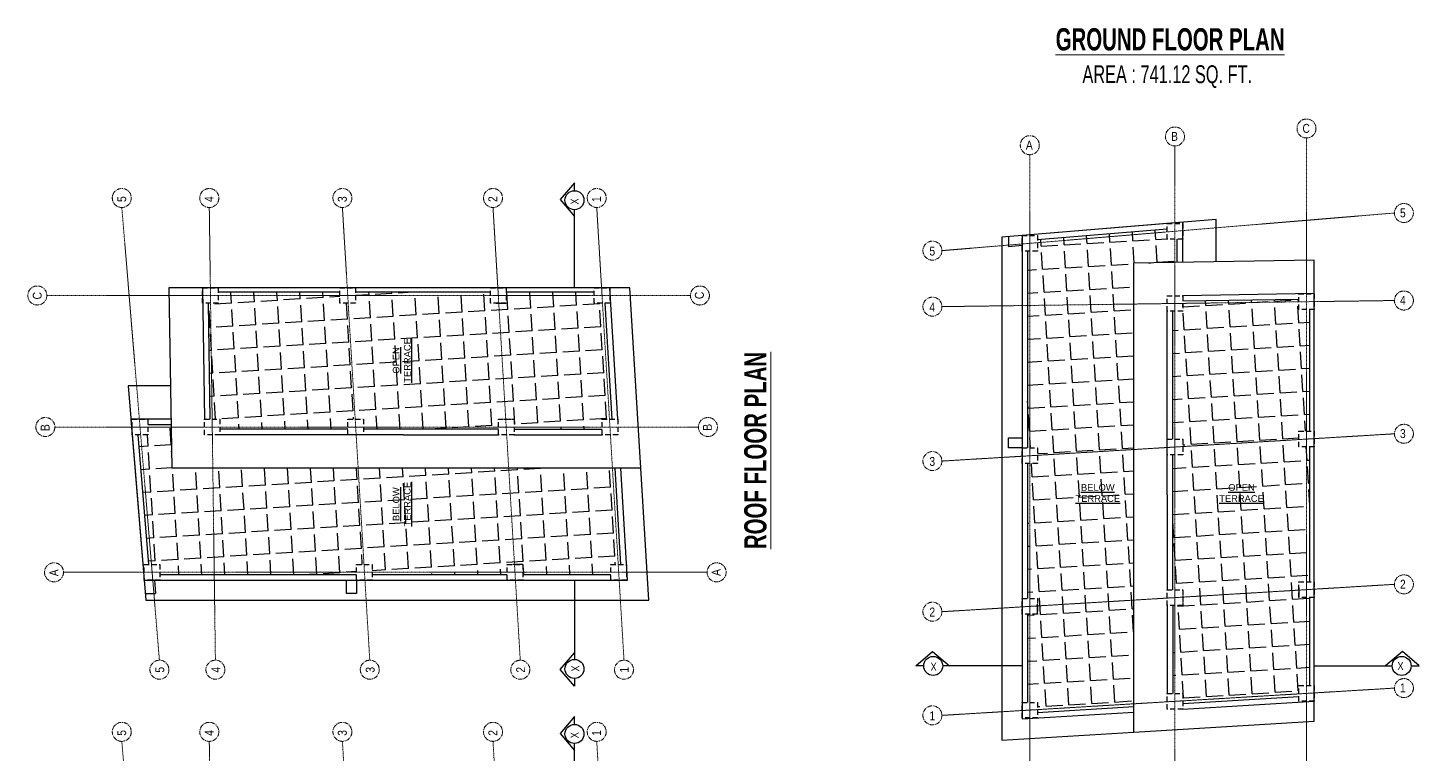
# Model space of a CAD drawing. Header units: inches. Extents: x -10117506 to -5032697, y -6529230 to -3253155.
# Drawn here: x -5060448 to -5059198, y -3254693 to -3254040 of the extents above; entities that cross this region are included whole.
import ezdxf

# ---------------------------------------------------------------- set-up
doc = ezdxf.new("R2010")
doc.units = ezdxf.units.IN
doc.header["$LTSCALE"] = 2
doc.header["$MEASUREMENT"] = 0
doc.linetypes.add('CENTER', pattern=[2, 1.25, -0.25, 0.25, -0.25])
doc.linetypes.add('HIDDEN', pattern=[0.375, 0.25, -0.125])
doc.layers.get('0').update_dxf_attribs({"linetype": 'CONTINUOUS'})
doc.layers.add('A-Hatch', color=7, linetype='CONTINUOUS')
for name, color, linetype, lineweight in [('Annotations-Bold.w', 177, 'CONTINUOUS', 13), ('TEXT', 181, 'CONTINUOUS', 25), ('Text-100.w', 254, 'CONTINUOUS', 9)]:
    doc.layers.add(name, color=color, linetype=linetype, lineweight=lineweight)
doc.styles.add('ARAIL', font='ARIALN.TTF')
doc.styles.add('Arial', font='arial.ttf', dxfattribs={"width": 0.8, "height": 12})
doc.styles.add('arial.', font='arial.ttf')
pattern_1 = [(93.45713447, (-8315941.052, 1793633.536), (-20.587466465, -1.243724074), [15, -5.625]), (183.45713447, (-8315941.052, 1793633.536), (1.243724074, -20.587466465), [15, -5.625])]
pattern_2 = [(3.45713447, (-11384.398, 1371.027), (-1.243724074, 20.587466465), [15, -5.625]), (93.45713447, (-11384.398, 1371.027), (-20.587466465, -1.243724074), [15, -5.625])]

msp = doc.modelspace()

# ---------------------------------------------------------------- hatches: boundary and pattern name
at = {"layer": 'A-Hatch', "ltscale": 0.5}
h = msp.add_hatch(dxfattribs=at)
h.set_pattern_fill('ANGLE', color=256, scale=75, angle=3.4571)
h.set_pattern_definition(pattern_2)
h.paths.add_polyline_path([(-5059549.4, -3254417.8), (-5059540.4, -3254417.8), (-5059540.4, -3254431.8), (-5059549.4, -3254431.8), (-5059549.4, -3254553.1), (-5059540.4, -3254553.1), (-5059540.4, -3254567.1), (-5059549.4, -3254567.1), (-5059549.4, -3254646.3), (-5059540.4, -3254646.3), (-5059540.4, -3254655.3), (-5059454, -3254650.1), (-5059454, -3254251.8), (-5059415, -3254251.1), (-5059415, -3254230.2), (-5059424, -3254230.2), (-5059424, -3254221.2), (-5059540.4, -3254230.9), (-5059540.4, -3254241.1), (-5059549.4, -3254241.1)])
h.paths.add_polyline_path([(-5059507.7, -3254469.1), (-5059464.6, -3254469.1), (-5059464.6, -3254446.6), (-5059507.7, -3254446.6)], flags=24)
h = msp.add_hatch(dxfattribs=at)
h.set_pattern_fill('ANGLE', color=256, scale=75, angle=93.4571)
h.set_pattern_definition(pattern_1)
h.paths.add_polyline_path([(-5060276.6, -3254277.9), (-5060276.6, -3254287.9), (-5060285.6, -3254287.9), (-5060284, -3254392), (-5060275, -3254392), (-5060275, -3254401), (-5060160.1, -3254401), (-5060160.1, -3254392), (-5060146.1, -3254392), (-5060146.1, -3254401), (-5060024.8, -3254401), (-5060024.8, -3254392), (-5060010.8, -3254392), (-5060010.8, -3254401), (-5059931.6, -3254401), (-5059931.6, -3254392), (-5059922.6, -3254392), (-5059928.9, -3254287.9), (-5059938.8, -3254287.9), (-5059938.8, -3254277.9), (-5060017.9, -3254277.9), (-5060017.9, -3254287.9), (-5060027, -3254287.9), (-5060031.9, -3254287.9), (-5060031.9, -3254277.9), (-5060153.2, -3254277.9), (-5060153.2, -3254287.9), (-5060167.2, -3254287.9), (-5060167.2, -3254277.9)])
h.paths.add_polyline_path([(-5060101, -3254360.6), (-5060101, -3254317.6), (-5060123.4, -3254317.6), (-5060123.4, -3254360.6)], flags=24)
h = msp.add_hatch(dxfattribs=at)
h.set_pattern_fill('ANGLE', color=256, scale=75, angle=3.4571)
h.set_pattern_definition(pattern_2)
h.paths.add_polyline_path([(-5059295.8, -3254293.5), (-5059305.8, -3254293.5), (-5059305.8, -3254284.5), (-5059410, -3254286.1), (-5059410, -3254295.1), (-5059419, -3254295.1), (-5059419, -3254410), (-5059410, -3254410), (-5059410, -3254424), (-5059419, -3254424), (-5059419, -3254545.2), (-5059410, -3254545.2), (-5059410, -3254559.2), (-5059419, -3254559.2), (-5059419, -3254638.4), (-5059410, -3254638.4), (-5059410, -3254647.4), (-5059305.8, -3254641.1), (-5059305.8, -3254631.2), (-5059295.8, -3254631.2), (-5059295.8, -3254552.1), (-5059305.8, -3254552.1), (-5059305.8, -3254543.1), (-5059305.8, -3254538.1), (-5059295.8, -3254538.1), (-5059295.8, -3254416.8), (-5059305.8, -3254416.8), (-5059305.8, -3254402.8), (-5059295.8, -3254402.8)])
h.paths.add_polyline_path([(-5059378.6, -3254469.1), (-5059335.5, -3254469.1), (-5059335.5, -3254446.6), (-5059378.6, -3254446.6)], flags=24)
h = msp.add_hatch(dxfattribs=at)
h.set_pattern_fill('ANGLE', color=256, scale=75, angle=93.4571)
h.set_pattern_definition(pattern_1)
h.paths.add_polyline_path([(-5060152.2, -3254531.5), (-5060152.2, -3254522.5), (-5060138.2, -3254522.5), (-5060138.2, -3254531.5), (-5060016.9, -3254531.5), (-5060016.9, -3254522.5), (-5060002.9, -3254522.5), (-5060002.9, -3254531.5), (-5059923.8, -3254531.5), (-5059923.8, -3254522.5), (-5059914.8, -3254522.5), (-5059920, -3254436), (-5060318.3, -3254436), (-5060318.9, -3254397), (-5060339.8, -3254397), (-5060339.8, -3254406), (-5060348.8, -3254406), (-5060339.1, -3254522.5), (-5060329, -3254522.5), (-5060329, -3254531.5)])
h.paths.add_polyline_path([(-5060101, -3254489.7), (-5060101, -3254446.7), (-5060123.4, -3254446.7), (-5060123.4, -3254489.7)], flags=24)

# ---------------------------------------------------------------- linework, layer by layer
at = {"ltscale": 0.5}
for p, q in [((-5059380, -3254212.6), (-5059572.4, -3254228.6)), ((-5059410, -3254215.1), (-5059554.4, -3254227.1)), ((-5059410, -3254251.1), (-5059410, -3254215.1)), ((-5059380, -3254250.6), (-5059380, -3254212.6)), ((-5059572.4, -3254228.6), (-5059572.4, -3254680.2)), ((-5059566.4, -3254228.1), (-5059566.4, -3254237.1)), ((-5059554.4, -3254227.1), (-5059554.4, -3254661.1)), ((-5059424, -3254221.2), (-5059540.4, -3254230.9)), ((-5059554.4, -3254236.1), (-5059566.4, -3254237.1)), ((-5059549.4, -3254241.1), (-5059549.4, -3254417.8)), ((-5059415, -3254251.1), (-5059415, -3254230.2)), ((-5059291.8, -3254249.2), (-5059454, -3254251.8)), ((-5059454, -3254673.2), (-5059454, -3254251.8)), ((-5059291.8, -3254279.2), (-5059291.8, -3254249.2)), ((-5060320.8, -3254273.9), (-5060318.3, -3254436)), ((-5060290.8, -3254273.9), (-5060320.8, -3254273.9)), ((-5060290.8, -3254273.9), (-5060289, -3254392)), ((-5059906.7, -3254273.9), (-5060290.8, -3254273.9)), ((-5060281.8, -3254273.7), (-5060281.8, -3254273.9)), ((-5060167.2, -3254277.9), (-5060276.6, -3254277.9)), ((-5060031.9, -3254277.9), (-5060153.2, -3254277.9)), ((-5059938.8, -3254277.9), (-5060017.9, -3254277.9)), ((-5059917.6, -3254392), (-5059924.8, -3254273.9)), ((-5059896.9, -3254436), (-5059906.7, -3254273.9)), ((-5059291.8, -3254279.2), (-5059410, -3254281.1)), ((-5059300.8, -3254279.5), (-5059300.8, -3254279.2)), ((-5059291.8, -3254663.3), (-5059291.8, -3254279.2)), ((-5060290.6, -3254282.9), (-5060290.8, -3254282.9)), ((-5060285.6, -3254287.9), (-5060284, -3254392)), ((-5060027, -3254287.9), (-5060017.9, -3254287.9)), ((-5059922.6, -3254392), (-5059928.9, -3254287.9)), ((-5059305.8, -3254284.5), (-5059409.9, -3254286.1)), ((-5059291.7, -3254288.2), (-5059291.8, -3254288.2)), ((-5059424, -3254374), (-5059424, -3254295.1)), ((-5059419, -3254409.9), (-5059419, -3254295.1)), ((-5059295.8, -3254402.8), (-5059295.8, -3254293.5)), ((-5060319.4, -3254362), (-5060357.5, -3254362)), ((-5060357.5, -3254362), (-5060341.5, -3254554.5)), ((-5059424, -3254460), (-5059424, -3254374)), ((-5060355, -3254392), (-5060343, -3254536.5)), ((-5060319, -3254392), (-5060355, -3254392)), ((-5060318.9, -3254397), (-5060339.8, -3254397)), ((-5060160.1, -3254401), (-5060275, -3254401)), ((-5060024.9, -3254401), (-5060146.1, -3254401)), ((-5060010.8, -3254401), (-5059931.6, -3254401)), ((-5060348.8, -3254406), (-5060339.1, -3254522.5)), ((-5060196.1, -3254406), (-5060275, -3254406)), ((-5060110.1, -3254406), (-5060196.1, -3254406)), ((-5060110.1, -3254406), (-5060024.8, -3254406)), ((-5060010.8, -3254406), (-5059931.6, -3254406)), ((-5059566.4, -3254417.8), (-5059566.4, -3254408.8)), ((-5059566.4, -3254408.8), (-5059554.4, -3254408.8)), ((-5059295.8, -3254538.1), (-5059295.8, -3254416.8)), ((-5059554.4, -3254417.8), (-5059566.4, -3254417.8)), ((-5059419, -3254545.2), (-5059419, -3254424)), ((-5059896.9, -3254436), (-5060318.3, -3254436)), ((-5059914.8, -3254522.5), (-5059920, -3254436)), ((-5059908.9, -3254536.5), (-5059914.9, -3254436)), ((-5059889.8, -3254554.5), (-5059896.9, -3254436)), ((-5059549.4, -3254431.8), (-5059549.4, -3254553.1)), ((-5059424, -3254460), (-5059424, -3254545.2)), ((-5060002.9, -3254522.5), (-5060011.9, -3254522.5)), ((-5060343, -3254536.5), (-5059908.9, -3254536.5)), ((-5060333.9, -3254536.5), (-5060332.9, -3254548.5)), ((-5060329, -3254531.5), (-5060152.2, -3254531.5)), ((-5060161.2, -3254548.5), (-5060161.2, -3254536.5)), ((-5060152.2, -3254536.5), (-5060152.2, -3254548.5)), ((-5060138.2, -3254531.5), (-5060016.9, -3254531.5)), ((-5060002.9, -3254531.5), (-5059923.8, -3254531.5)), ((-5060342, -3254548.5), (-5060332.9, -3254548.5)), ((-5060341.5, -3254554.5), (-5059889.8, -3254554.5)), ((-5060152.2, -3254548.5), (-5060161.2, -3254548.5)), ((-5059305.8, -3254543.1), (-5059305.8, -3254552.1)), ((-5059295.8, -3254631.2), (-5059295.8, -3254552.1)), ((-5059549.4, -3254567.1), (-5059549.4, -3254646.3)), ((-5059540.4, -3254567.1), (-5059540.4, -3254558.1)), ((-5059424, -3254559.2), (-5059424, -3254638.4)), ((-5059419, -3254559.2), (-5059419, -3254638.4)), ((-5059410, -3254647.4), (-5059305.8, -3254641.1)), ((-5059540.4, -3254655.3), (-5059454, -3254650.1)), ((-5059410, -3254652.5), (-5059291.8, -3254645.2)), ((-5059554.4, -3254661.1), (-5059454, -3254655.1)), ((-5059454, -3254673.2), (-5059291.8, -3254663.3)), ((-5059572.4, -3254680.2), (-5059454, -3254673.2))]:
    msp.add_line(p, q, dxfattribs=at)
at = {"linetype": 'HIDDEN', "ltscale": 9}
for p, q in [((-5060019.8, -3254392), (-5060010.8, -3254392)), ((-5059410, -3254550.2), (-5059410, -3254559.2))]:
    msp.add_line(p, q, dxfattribs=at)
for points in [[(-5059424, -3254216.2), (-5059410, -3254216.2), (-5059410, -3254230.2), (-5059424, -3254230.2)], [(-5059554.4, -3254227.1), (-5059540.4, -3254227.1), (-5059540.4, -3254241.1), (-5059554.4, -3254241.1)], [(-5060290.6, -3254287.9), (-5060290.6, -3254273.9), (-5060276.6, -3254273.9), (-5060276.6, -3254287.9)], [(-5060167.2, -3254287.9), (-5060167.2, -3254273.9), (-5060153.2, -3254273.9), (-5060153.2, -3254287.9)], [(-5060031.9, -3254287.9), (-5060031.9, -3254273.9), (-5060017.9, -3254273.9), (-5060017.9, -3254287.9)], [(-5059938.8, -3254287.9), (-5059938.8, -3254273.9), (-5059924.8, -3254273.9), (-5059924.8, -3254287.9)], [(-5059305.8, -3254279.5), (-5059291.8, -3254279.5), (-5059291.8, -3254293.5), (-5059305.8, -3254293.5)], [(-5059424, -3254281.1), (-5059410, -3254281.1), (-5059410, -3254295.1), (-5059424, -3254295.1)], [(-5060353.8, -3254406), (-5060353.8, -3254392), (-5060339.8, -3254392), (-5060339.8, -3254406)], [(-5060289, -3254406), (-5060289, -3254392), (-5060275, -3254392), (-5060275, -3254406)], [(-5060160.1, -3254406), (-5060160.1, -3254392), (-5060146.1, -3254392), (-5060146.1, -3254406)], [(-5060024.8, -3254406), (-5060024.8, -3254392), (-5060010.8, -3254392), (-5060010.8, -3254406)], [(-5059931.6, -3254406), (-5059931.6, -3254392), (-5059917.6, -3254392), (-5059917.6, -3254406)], [(-5059305.8, -3254402.8), (-5059291.8, -3254402.8), (-5059291.8, -3254416.8), (-5059305.8, -3254416.8)], [(-5059424, -3254410), (-5059410, -3254410), (-5059410, -3254424), (-5059424, -3254424)], [(-5059554.4, -3254417.8), (-5059540.4, -3254417.8), (-5059540.4, -3254431.8), (-5059554.4, -3254431.8)], [(-5060343, -3254536.5), (-5060343, -3254522.5), (-5060329, -3254522.5), (-5060329, -3254536.5)], [(-5060152.2, -3254536.5), (-5060152.2, -3254522.5), (-5060138.2, -3254522.5), (-5060138.2, -3254536.5)], [(-5060016.9, -3254536.5), (-5060016.9, -3254522.5), (-5060002.9, -3254522.5), (-5060002.9, -3254536.5)], [(-5059923.8, -3254536.5), (-5059923.8, -3254522.5), (-5059909.8, -3254522.5), (-5059909.8, -3254536.5)], [(-5059305.8, -3254538.1), (-5059291.8, -3254538.1), (-5059291.8, -3254552.1), (-5059305.8, -3254552.1)], [(-5059554.4, -3254553.1), (-5059540.4, -3254553.1), (-5059540.4, -3254567.1), (-5059554.4, -3254567.1)], [(-5059424, -3254545.2), (-5059410, -3254545.2), (-5059410, -3254559.2), (-5059424, -3254559.2)], [(-5059424, -3254638.4), (-5059410, -3254638.4), (-5059410, -3254652.4), (-5059424, -3254652.4)], [(-5059305.8, -3254631.2), (-5059291.8, -3254631.2), (-5059291.8, -3254645.2), (-5059305.8, -3254645.2)], [(-5059554.4, -3254646.3), (-5059540.4, -3254646.3), (-5059540.4, -3254660.3), (-5059554.4, -3254660.3)]]:
    msp.add_lwpolyline(points, close=True, dxfattribs=at)
at = {"layer": 'Annotations-Bold.w', "linetype": 'CENTER', "ltscale": 0.3}
for p, q in [((-5059298.8, -3254717.7), (-5059298.8, -3254139.5)), ((-5059547.4, -3254732.7), (-5059547.4, -3254154.5)), ((-5059417, -3254724.8), (-5059417, -3254146.6)), ((-5060329.4, -3254608.5), (-5060363.2, -3254201.9)), ((-5060279.1, -3254608.5), (-5060284.6, -3254201.9)), ((-5060140.4, -3254608.5), (-5060165, -3254201.9)), ((-5060005.2, -3254608.5), (-5060029.7, -3254201.9)), ((-5059912, -3254608.5), (-5059936.5, -3254201.9)), ((-5059626.4, -3254240.6), (-5059219.8, -3254206.8)), ((-5059852.4, -3254280.9), (-5060430.6, -3254280.9)), ((-5059626.4, -3254290.9), (-5059219.8, -3254285.4)), ((-5059845.2, -3254399), (-5060423.4, -3254399)), ((-5059626.4, -3254429.6), (-5059219.8, -3254405.1)), ((-5059837.3, -3254529.5), (-5060415.5, -3254529.5)), ((-5059626.4, -3254564.9), (-5059219.8, -3254540.3)), ((-5059626.4, -3254658), (-5059219.8, -3254633.5)), ((-5060329.4, -3255087.9), (-5060363.2, -3254681.3)), ((-5060279.1, -3255087.9), (-5060284.6, -3254681.3)), ((-5060140.4, -3255087.9), (-5060165, -3254681.3)), ((-5060005.2, -3255087.9), (-5060029.7, -3254681.3)), ((-5059912, -3255087.9), (-5059936.5, -3254681.3))]:
    msp.add_line(p, q, dxfattribs=at)
at = {"layer": 'Annotations-Bold.w', "linetype": 'CENTER', "ltscale": 1.5}
for centre in [(-5059417, -3254138.1), (-5059298.8, -3254130.9), (-5059547.4, -3254145.9), (-5060363.2, -3254193.3), (-5060284.6, -3254193.3), (-5060165, -3254193.3), (-5060029.7, -3254193.3), (-5059936.5, -3254193.3), (-5059211.3, -3254206.8), (-5059634.9, -3254240.6), (-5060439.1, -3254280.9), (-5059843.8, -3254280.9), (-5059211.3, -3254285.4), (-5059634.9, -3254290.9), (-5060431.9, -3254399), (-5059836.6, -3254399), (-5059211.3, -3254405.1), (-5059634.9, -3254429.6), (-5060424.1, -3254529.5), (-5059828.8, -3254529.5), (-5059211.3, -3254540.3), (-5059634.9, -3254564.9), (-5060329.4, -3254617), (-5060279.1, -3254617), (-5060140.4, -3254617), (-5060005.2, -3254617), (-5059912, -3254617), (-5059211.3, -3254633.5), (-5059634.9, -3254658), (-5060363.2, -3254672.8), (-5060284.6, -3254672.8), (-5060165, -3254672.8), (-5060029.7, -3254672.8), (-5059936.5, -3254672.8)]:
    msp.add_circle(centre, 8.53, dxfattribs=at)
at = {"layer": 'TEXT'}
for points in [[(-5059956.5, -3254186.8), (-5059956.5, -3254179.6), (-5059969.5, -3254194.8), (-5059956.5, -3254209.9)], [(-5059956.5, -3254273.9), (-5059956.5, -3254203.9)], [(-5059956.5, -3254536.5), (-5059956.5, -3254607.7)], [(-5059956.5, -3254624.8), (-5059956.5, -3254631.9), (-5059969.5, -3254616.8), (-5059956.5, -3254601.7)], [(-5059642.7, -3254613.6), (-5059649.9, -3254613.6), (-5059634.7, -3254600.5), (-5059619.6, -3254613.6)], [(-5059204.7, -3254613.6), (-5059197.6, -3254613.6), (-5059212.7, -3254600.5), (-5059227.9, -3254613.6)], [(-5059554.4, -3254613.6), (-5059625.7, -3254613.6)], [(-5059291.8, -3254613.6), (-5059221.8, -3254613.6)], [(-5059956.5, -3254666.2), (-5059956.5, -3254659.1), (-5059969.5, -3254674.2), (-5059956.5, -3254689.4)], [(-5059956.5, -3254753.3), (-5059956.5, -3254683.3)]]:
    msp.add_lwpolyline(points, dxfattribs=at)
for centre in [(-5059956.5, -3254195.3), (-5059634.2, -3254613.6), (-5059213.3, -3254613.6), (-5059956.5, -3254616.3), (-5059956.5, -3254674.7)]:
    msp.add_circle(centre, 8.53, dxfattribs=at)

# ---------------------------------------------------------------- texts
at = {"layer": 'Annotations-Bold.w', "linetype": 'CENTER', "ltscale": 1.5, "char_height": 8, "attachment_point": 1, "style": 'ARAIL'}
for s, insert in [('C', (-5059302.4, -3254126.8)), ('A', (-5059550.9, -3254141.8)), ('B', (-5059420.5, -3254134)), ('5', (-5059214.8, -3254202.7)), ('5', (-5059637.6, -3254237)), ('4', (-5059637.6, -3254287.3)), ('4', (-5059214.8, -3254281.2)), ('3', (-5059214.8, -3254400.9)), ('3', (-5059637.6, -3254425.9)), ('2', (-5059214.8, -3254536.2)), ('2', (-5059637.6, -3254561.2)), ('1', (-5059214.8, -3254629.3)), ('1', (-5059637.6, -3254654.4))]:
    msp.add_mtext_dynamic_manual_height_columns(s, width=6.539, gutter_width=100, heights=[0], dxfattribs=dict(at, insert=insert))
at = {"layer": 'Annotations-Bold.w', "linetype": 'CENTER', "ltscale": 1.5, "char_height": 8, "attachment_point": 1, "rotation": 90, "style": 'ARAIL'}
for s, insert in [('5', (-5060367.3, -3254196.9)), ('4', (-5060288.8, -3254196.9)), ('3', (-5060169.1, -3254196.9)), ('2', (-5060033.9, -3254196.9)), ('1', (-5059940.7, -3254196.9)), ('C', (-5060443.2, -3254284.4)), ('C', (-5059848.3, -3254284.1)), ('B', (-5060436.1, -3254402.6)), ('B', (-5059841.1, -3254402.3)), ('A', (-5060428.2, -3254533)), ('A', (-5059833.3, -3254532.7)), ('5', (-5060333.1, -3254619.6)), ('4', (-5060282.8, -3254619.6)), ('3', (-5060144.1, -3254619.6)), ('2', (-5060008.8, -3254619.6)), ('1', (-5059915.7, -3254619.6)), ('5', (-5060367.3, -3254676.3)), ('4', (-5060288.8, -3254676.3)), ('3', (-5060169.1, -3254676.3)), ('2', (-5060033.9, -3254676.3)), ('1', (-5059940.7, -3254676.3))]:
    msp.add_mtext_dynamic_manual_height_columns(s, width=6.539, gutter_width=100, heights=[0], dxfattribs=dict(at, insert=insert))
at = {"layer": 'TEXT', "char_height": 7.2, "rotation": 90, "style": 'ARAIL'}
for insert, attachment_point in [((-5059960, -3254199.2), 1), ((-5059959.3, -3254613.2), 3), ((-5059960, -3254678.6), 1)]:
    msp.add_mtext_dynamic_manual_height_columns('X', width=125.465, gutter_width=90, heights=[0], dxfattribs=dict(at, insert=insert, attachment_point=attachment_point))
at = {"layer": 'TEXT', "lineweight": -2, "char_height": 6, "width": 127.506, "attachment_point": 5, "rotation": 90, "style": 'arial.'}
for s, insert in [('{\\LOPEN \\PTERRACE}', (-5060111.7, -3254339.2)), ('{\\LBELOW \\PTERRACE}', (-5060111.7, -3254468.3))]:
    msp.add_mtext(s, dxfattribs=dict(at, insert=insert))
at = {"layer": 'TEXT', "lineweight": -2, "char_height": 6, "width": 127.506, "attachment_point": 5, "style": 'arial.'}
for s, insert in [('{\\LBELOW \\PTERRACE}', (-5059486.3, -3254458.3)), ('{\\LOPEN \\PTERRACE}', (-5059357.2, -3254458.3))]:
    msp.add_mtext(s, dxfattribs=dict(at, insert=insert))
at = {"layer": 'TEXT', "char_height": 7.2, "style": 'ARAIL'}
for insert, attachment_point in [((-5059631.1, -3254610.7), 3), ((-5059217.1, -3254610.1), 1)]:
    msp.add_mtext_dynamic_manual_height_columns('X', width=125.465, gutter_width=90, heights=[0], dxfattribs=dict(at, insert=insert, attachment_point=attachment_point))
at = {"layer": 'Text-100.w', "insert": (-5059423.9, -3254040.8), "char_height": 20, "width": 237.225, "attachment_point": 2, "style": 'Arial'}
msp.add_mtext('\\A1;{\\fArial Narrow|b1|i0|c0|p34;\\L GROUND FLOOR PLAN\\P\\fArial Narrow|b0|i0|c0|p34;\\H0.8x;\\lAREA : 741.12 SQ. FT.\\H1.02306x; }', dxfattribs=at)
at = {"layer": 'Text-100.w', "insert": (-5059804, -3254420.1), "char_height": 20, "width": 213.004, "attachment_point": 2, "rotation": 90, "style": 'Arial'}
msp.add_mtext('\\A1;{\\fArial Narrow|b1|i0|c0|p34;\\LROOF FLOOR PLAN}', dxfattribs=at)

doc.saveas('drawing.dxf')
